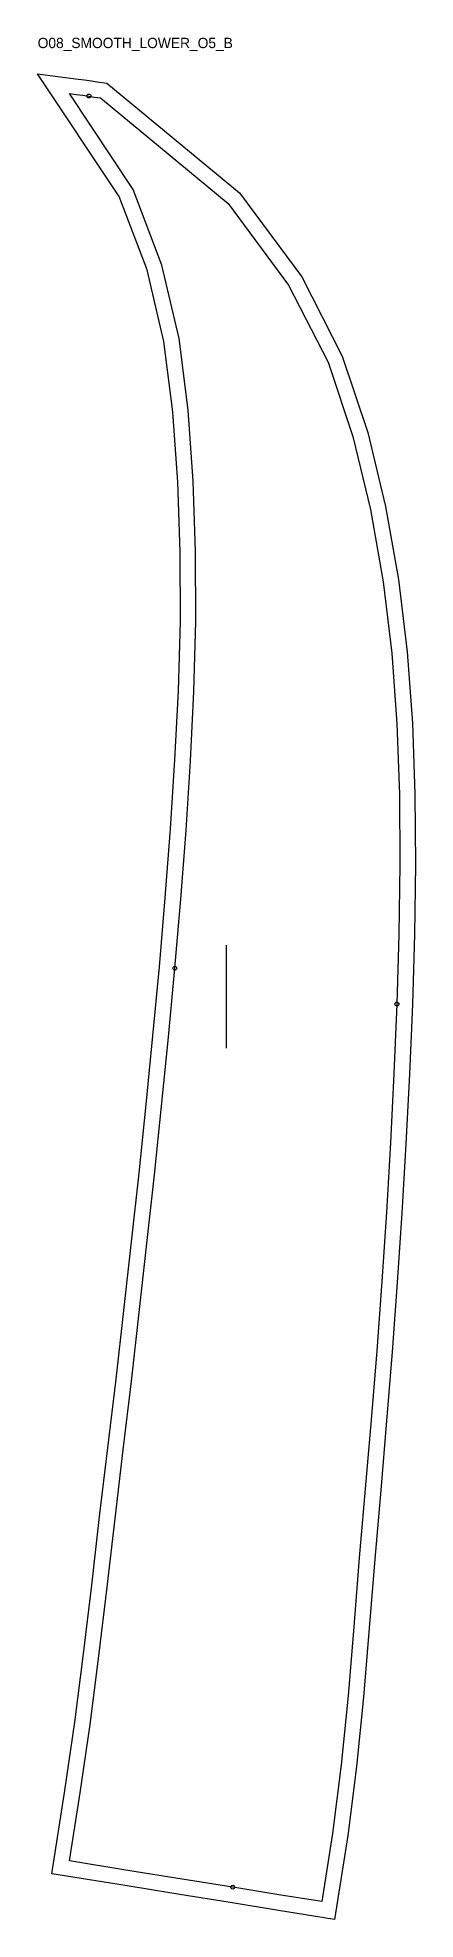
# Model space of a CAD drawing. Header units: millimetres. Extents: x -25 to 269, y -45 to 1416.
import ezdxf

# ---------------------------------------------------------------- set-up
doc = ezdxf.new("R2010")
doc.units = ezdxf.units.MM
for name, color, linetype in [('CUT', 1, 'Continuous'), ('GRAIN', 3, 'Continuous'), ('ID', 7, 'Continuous'), ('NOTCH', 2, 'Continuous'), ('SEAM', 5, 'Continuous')]:
    doc.layers.add(name, color=color, linetype=linetype)

msp = doc.modelspace()

# ---------------------------------------------------------------- linework, layer by layer
at = {"layer": 'CUT'}
msp.add_lwpolyline([(-13.7, -9.9), (-3.4, 54.8), (4.3, 107.7), (11.1, 160.8), (17.4, 214.1), (23.5, 267.4), (29.9, 320.8), (36.3, 374.1), (42.4, 427.4), (48.4, 480.7), (54.2, 534.1), (59.7, 587.5), (64.9, 640.9), (69.9, 694.4), (74.5, 747.9), (78.6, 801.5), (82, 855.1), (84.7, 908.8), (86.2, 962.6), (86.1, 1016.6), (84.2, 1070.9), (80.3, 1125.4), (73.4, 1180.1), (60.4, 1235.7), (38.8, 1292.7), (-24.6, 1387.9), (6.8, 1383.8), (11.9, 1383.3), (17.1, 1382.6), (21.6, 1381.8), (29.1, 1380.7), (132.2, 1295.6), (180.5, 1230.2), (211.9, 1168.6), (231.7, 1109.5), (245.6, 1052), (255.7, 995.2), (262.4, 939.1), (266.4, 883.6), (268.3, 828.5), (268.7, 773.8), (268, 719.4), (266.4, 665.1), (264.1, 611), (261.4, 557), (258.2, 503), (254.6, 449.2), (250.6, 395.4), (246.3, 341.7), (241.8, 288), (237.2, 234.5), (232.9, 180.8), (228.5, 127.1), (223.1, 73.3), (216.2, 19.7), (206, -45.4), (160.9, -38.1), (125, -32.3), (85.8, -26), (43.4, -19.1), (-13.7, -9.9)], close=True, dxfattribs=at)
at = {"layer": 'GRAIN'}
msp.add_line((122, 631.3), (122, 711.3), dxfattribs=at)
at = {"layer": 'NOTCH'}
for centre in [(15.2, 1370.7), (81.9, 693.3), (254.4, 665.5), (126.9, -20.4)]:
    msp.add_circle(centre, 1.5, dxfattribs=at)
at = {"layer": 'SEAM'}
msp.add_lwpolyline([(0, 0), (8.5, 53), (16.2, 106.1), (23, 159.3), (29.3, 212.7), (35.5, 266), (41.8, 319.3), (48.2, 372.7), (54.3, 426), (60.3, 479.4), (66.1, 532.8), (71.6, 586.3), (76.9, 639.8), (81.9, 693.3), (86.5, 746.9), (90.6, 800.6), (94, 854.4), (96.7, 908.3), (98.2, 962.5), (98.1, 1016.9), (96.2, 1071.6), (92.2, 1126.6), (85.2, 1182.3), (71.9, 1239.2), (49.5, 1298.2), (0, 1372.6), (5.4, 1371.9), (10.5, 1371.4), (15.2, 1370.7), (19.6, 1369.9), (24.1, 1369.3), (123.4, 1287.3), (170.3, 1223.9), (200.9, 1163.9), (220.2, 1106.2), (233.8, 1049.5), (243.8, 993.5), (250.5, 938), (254.4, 883), (256.3, 828.3), (256.7, 773.9), (256, 719.6), (254.4, 665.5), (252.1, 611.5), (249.4, 557.6), (246.2, 503.8), (242.6, 450), (238.7, 396.3), (234.4, 342.7), (229.8, 289), (225.2, 235.4), (221, 181.8), (216.5, 128.2), (211.2, 74.7), (204.3, 21.4), (196, -31.6), (162.8, -26.2), (126.9, -20.4), (87.7, -14.1), (45.3, -7.3)], close=True, dxfattribs=at)

# ---------------------------------------------------------------- texts
at = {"layer": 'ID'}
msp.add_text('O08_SMOOTH_LOWER_O5_B', height=8, dxfattribs=at).set_placement((-24.6, 1407.9))

doc.saveas('drawing.dxf')
